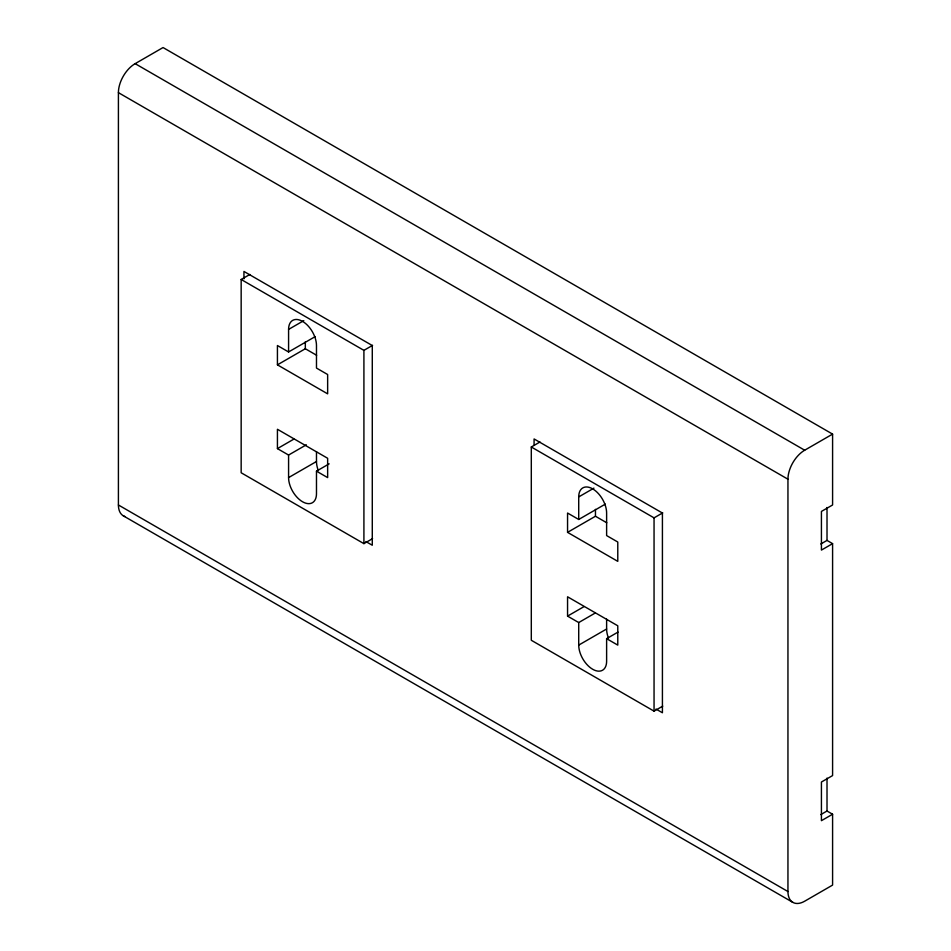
<?xml version="1.0" encoding="UTF-8"?>
<svg xmlns="http://www.w3.org/2000/svg" width="951" height="951" viewBox="0 0 951 951"><rect width="100%" height="100%" fill="white"/><g stroke="black" fill="none" stroke-linecap="round" stroke-linejoin="round"><path stroke-width="1.43" d="M135.149 63.658L163.049 47.55L832.589 434.108L832.589 504.981L821.426 511.424L821.426 550.082L832.589 543.639L832.589 775.576L821.426 782.019L821.426 820.677L832.589 814.234L832.589 885.096L804.689 901.203A23.668 13.671 -60 0 1 787.951 891.539L118.411 504.981L118.411 92.651A23.668 13.671 -60 0 1 135.149 63.658L804.689 450.215L832.589 434.108M372.59 538.623L363.912 543.639L241.162 472.766L241.162 279.487L249.84 274.47M288.581 329.415A19.721 11.388 60 0 1 302.537 321.367A19.721 11.388 60 0 1 316.481 345.522L316.481 368.073L327.643 374.516L327.643 393.845L277.43 364.851L277.43 345.522L288.581 351.965L288.581 329.415L303.797 320.63M288.581 351.965L315.209 336.595M277.43 364.851L305.319 348.744L316.624 355.27M241.162 279.487L363.912 350.36L372.59 345.344M306.341 444.806L288.581 455.053L288.581 477.604A19.721 11.388 60 0 0 302.537 501.759A19.721 11.388 60 0 0 316.481 493.712L316.481 471.161L327.643 477.604L327.643 458.275L277.43 429.281L277.43 448.61L293.907 439.089M288.581 477.604L316.481 461.497L316.481 451.63M316.481 471.161L329.165 463.838M662.728 706.141L654.05 711.146L531.3 640.273L531.3 446.994L539.978 441.989M578.719 496.921A19.721 11.388 60 0 1 592.675 488.873A19.721 11.388 60 0 1 606.619 513.029L606.619 535.579L617.781 542.022L617.781 561.352L567.557 532.358L567.557 513.029L578.719 519.472L578.719 496.921L593.935 488.136M578.719 519.472L605.347 504.101M567.557 532.358L595.457 516.25L606.762 522.777M531.3 446.994L654.05 517.867L662.728 512.851M595.207 613.038L578.719 622.56L578.719 645.111A19.721 11.388 60 0 0 592.675 669.266A19.721 11.388 60 0 0 606.619 661.218L606.619 638.668L617.781 645.111L617.781 625.782L567.557 596.788L567.557 616.117L584.045 606.595M578.719 645.111L606.619 629.003L606.619 619.137M606.619 638.668L618.031 632.082M820.808 543.996L827.013 540.418L832.589 543.639M820.808 814.591L827.013 811.013L832.589 814.234M118.411 92.651L787.951 479.209L787.951 891.539M277.43 448.61L288.581 455.053M567.557 616.117L578.719 622.56M365.862 541.547L372.281 545.244L372.281 345.522L243.943 271.439L243.943 278.833M656 709.054L662.419 712.763L662.419 513.029L534.082 438.946L534.082 444.866M123.309 515.822L792.861 902.38M827.013 507.489L827.013 540.418M827.013 778.084L827.013 811.013M654.05 517.867L654.05 711.146M595.457 509.356L595.457 516.25M363.912 350.36L363.912 543.639M305.319 341.849L305.319 348.744M608.485 638.133A19.721 11.388 60 0 1 606.619 629.003M318.347 470.626A19.721 11.388 60 0 1 316.481 461.497M787.951 479.209A23.668 13.671 -60 0 1 804.689 450.215M124.961 516.536A23.668 13.671 -60 0 1 118.411 504.981"/></g></svg>
